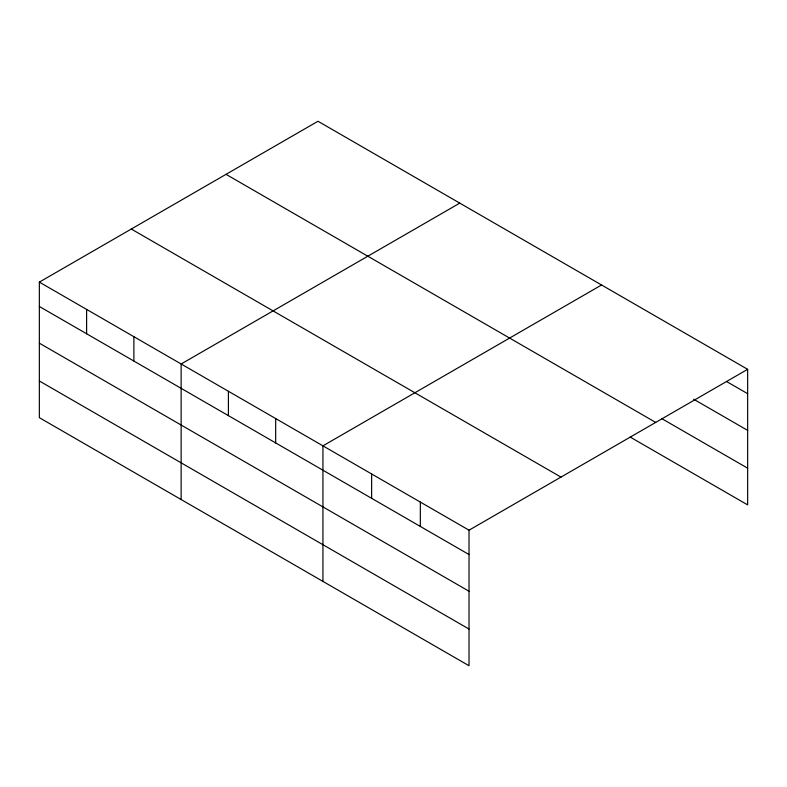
<?xml version="1.0" encoding="UTF-8"?>
<svg xmlns="http://www.w3.org/2000/svg" width="787" height="787" viewBox="0 0 787 787"><rect width="100%" height="100%" fill="white"/><g stroke="black" fill="none" stroke-linecap="round" stroke-linejoin="round"><path stroke-width="1.18" d="M469.022 591.244L469.022 530.192L39.35 282.12L39.35 417.671L469.022 665.743L469.022 591.244L39.35 343.171M630.141 437.041L747.65 504.88L747.65 369.329L317.978 121.257L39.35 282.12M459.765 203.125L181.138 363.988L181.138 499.538M601.563 284.983L322.936 445.845L322.936 581.396M469.022 530.192L747.65 369.329M726.48 381.469L747.65 393.687M693.662 399.216L747.65 430.381M661.906 418.684L747.65 468.186M226.026 174.34L655.699 422.412M131.301 229.037L560.974 477.109M39.35 306.477L469.022 554.55M39.35 380.977L469.022 629.049M420.327 502.076L420.327 526.434M371.631 473.961L371.631 498.319M275.666 418.556L275.666 442.924M228.407 391.267L228.407 415.634M133.879 336.698L133.879 361.056M86.609 309.409L86.609 333.767"/></g></svg>
